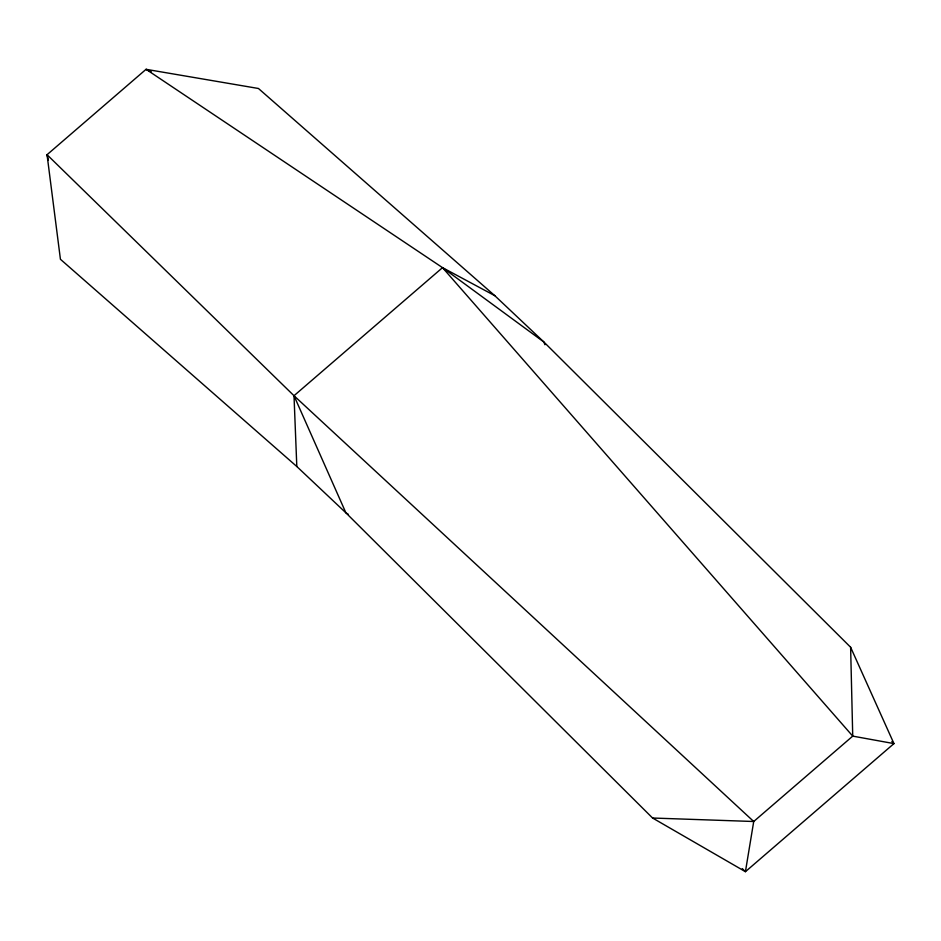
<?xml version="1.0" encoding="UTF-8"?>
<svg xmlns="http://www.w3.org/2000/svg" width="941" height="941" viewBox="0 0 941 941"><rect width="100%" height="100%" fill="white"/><g stroke="black" fill="none" stroke-linecap="round" stroke-linejoin="round"><path stroke-width="1.41" d="M296.815 466.513L294.004 395.726L442.529 267.644L494.813 295.697L543.886 342.006L850.617 647.243L893.95 743.602L745.425 871.684L652.583 818.023L345.888 512.81L296.815 466.513L60.424 259.269L47.05 154.712L146.067 69.316L258.457 88.489L494.813 295.697M652.583 818.023L753.717 821.505L852.734 736.121L850.617 647.243M151.348 71.845L146.067 69.316L442.529 267.644L543.886 342.006L544.933 344.735M348.37 514.339L345.888 512.81L294.004 395.726L47.05 154.712L48.403 160.358M294.004 395.726L753.717 821.505L745.425 871.684L742.284 868.602M891.856 741.555L893.95 743.602L852.734 736.121L442.529 267.644"/></g></svg>
